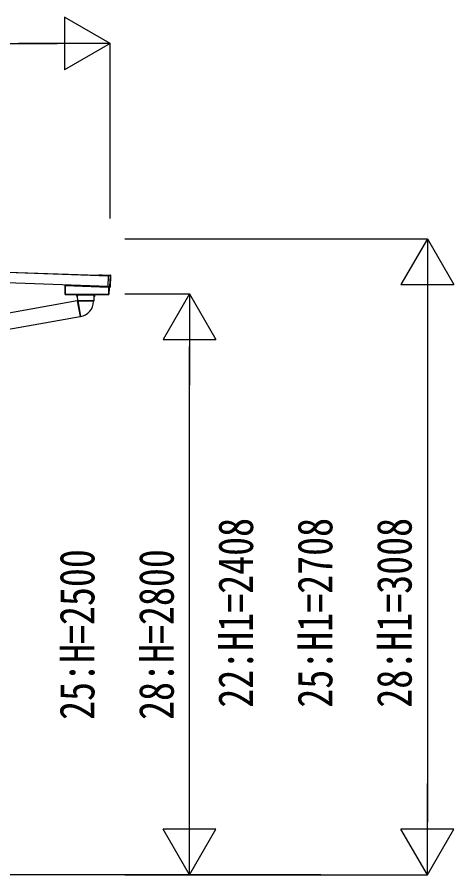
# Model space of a CAD drawing. Units: millimetres, scale not verified. Extents: x -16820 to 16820, y -11880 to 11880.
# Drawn here: x 3248 to 4900, y -7980 to -4733 of the extents above; entities that cross this region are included whole.
import ezdxf
from ezdxf.enums import TextEntityAlignment as Align

# ---------------------------------------------------------------- set-up
doc = ezdxf.new("R2010")
doc.units = ezdxf.units.MM
doc.header["$LTSCALE"] = 60
doc.layers.add('0-4_YKK_A1', color=4, linetype='Continuous')
doc.layers.add('0-5_YKK_D', color=6, linetype='Continuous')
doc.styles.add('ＭＳ ゴシック', font='')
doc.styles.get('ＭＳ ゴシック').set_extended_font_data('MS Gothic')

msp = doc.modelspace()

# ---------------------------------------------------------------- linework, layer by layer
at = {"layer": '0-4_YKK_A1'}
for p, q in [((3593.42, -5713.28), (-1401.59, -5538.85)), ((3593.44, -5712.78), (-1401.57, -5538.35)), ((3592.04, -5752.76), (-1403.22, -5578.32)), ((3559.7, -5710.46), (3557.7, -5710.39)), ((3559.77, -5708.46), (3559.7, -5710.46)), ((3593.48, -5711.64), (3559.7, -5710.46)), ((3559.77, -5708.46), (3597.24, -5709.77)), ((3564.14, -5710.72), (3564.21, -5708.72)), ((3570.14, -5710.93), (3570.21, -5708.93)), ((3570.21, -5708.93), (3580.2, -5709.28)), ((3580.13, -5711.28), (3580.2, -5709.28)), ((3580.2, -5709.28), (3586.2, -5709.49)), ((3586.13, -5711.49), (3586.2, -5709.49)), ((3586.2, -5709.49), (3599.69, -5709.96)), ((3593.44, -5712.71), (3593.43, -5712.78)), ((3593.45, -5712.37), (3593.47, -5711.69)), ((3593.45, -5712.37), (3593.45, -5712.37)), ((3593.47, -5711.74), (3593.48, -5711.39)), ((3593.47, -5711.69), (3593.47, -5711.64)), ((3593.47, -5711.69), (3593.47, -5711.69)), ((3593.47, -5711.74), (3600.71, -5712)), ((3594.68, -5711.44), (3593.48, -5711.39)), ((3593.48, -5711.39), (3593.48, -5711.39)), ((3594.68, -5711.44), (3593.48, -5711.39)), ((3594.69, -5709.78), (3594.65, -5710.88)), ((3594.68, -5711.44), (3594.68, -5711.44)), ((3595.29, -5711.35), (3595.28, -5711.42)), ((3595.29, -5711.35), (3601.18, -5711.55)), ((3597.19, -5711.41), (3597.24, -5709.77)), ((3597.24, -5709.77), (3599.24, -5709.84)), ((3599.24, -5709.84), (3599.18, -5711.48)), ((3599.24, -5709.84), (3601.74, -5709.93)), ((3599.26, -5753.55), (3600.69, -5712.5)), ((3601.19, -5712.51), (3599.76, -5753.57)), ((3601.67, -5712.07), (3600.2, -5754.04)), ((3600.71, -5712), (3600.69, -5712.5)), ((3600.71, -5712), (3601.18, -5711.55)), ((3601.19, -5754.44), (3602.7, -5710.96)), ((3601.67, -5712.07), (3601.19, -5712.51)), ((3601.22, -5752.04), (3602.58, -5713.06)), ((3429.21, -5747.07), (3429.21, -5783.25)), ((3429.56, -5782.9), (3429.56, -5747.08)), ((3429.58, -5749.4), (3429.58, -5782.88)), ((3429.58, -5749.4), (3429.96, -5749.42)), ((3429.86, -5747.1), (3429.86, -5749.1)), ((3430.26, -5749.12), (3429.88, -5749.1)), ((3429.96, -5749.42), (3430.26, -5749.42)), ((3429.96, -5749.42), (3429.96, -5782.5)), ((3430.08, -5748.9), (3430.08, -5747.1)), ((3430.26, -5749.42), (3430.27, -5749.12)), ((3430.27, -5749.12), (3593.07, -5754.8)), ((3430.43, -5748.92), (3430.73, -5748.93)), ((3430.43, -5748.92), (3430.73, -5748.92)), ((3430.73, -5748.92), (3430.73, -5747.13)), ((3592.58, -5754.59), (3430.73, -5748.93)), ((3592, -5753.8), (3591.99, -5754.15)), ((3591.99, -5754.15), (3593.19, -5754.19)), ((3591.99, -5754.15), (3591.99, -5754.15)), ((3591.99, -5754.15), (3593.19, -5754.19)), ((3599.24, -5754.05), (3592, -5753.8)), ((3592.02, -5753.3), (3599.26, -5753.55)), ((3592.59, -5754.17), (3592.58, -5754.59)), ((3592.88, -5754.6), (3592.58, -5754.59)), ((3592.88, -5754.6), (3592.89, -5754.18)), ((3595.09, -5754.87), (3593.07, -5754.8)), ((3593.13, -5754.44), (3593.16, -5753.64)), ((3593.17, -5754.81), (3593.19, -5754.19)), ((3600.67, -5754.92), (3593.17, -5754.66)), ((3593.19, -5754.19), (3593.19, -5754.19)), ((3593.79, -5754.25), (3593.79, -5754.32)), ((3599.68, -5754.53), (3593.79, -5754.32)), ((3594.79, -5782.89), (3595.76, -5755.2)), ((3595.73, -5756.47), (3594.81, -5782.91)), ((3595.09, -5754.87), (3595.08, -5755.17)), ((3595.47, -5754.89), (3595.09, -5754.87)), ((3595.14, -5783.26), (3596.08, -5756.48)), ((3595.38, -5755.18), (3595.76, -5755.2)), ((3595.72, -5756.17), (3595.79, -5756.17)), ((3596.08, -5756.48), (3595.73, -5756.47)), ((3598.12, -5754.93), (3595.91, -5754.85)), ((3599.26, -5753.55), (3599.24, -5754.05)), ((3599.68, -5754.53), (3599.24, -5754.05)), ((3599.76, -5753.57), (3599.26, -5753.55)), ((3599.76, -5753.57), (3600.2, -5754.04)), ((3475.51, -5807.49), (2694.63, -5945.18)), ((3429.21, -5783.25), (3429.56, -5782.9)), ((3429.86, -5783.2), (3429.51, -5783.55)), ((3429.51, -5783.55), (3474.77, -5783.55)), ((3429.56, -5782.9), (3429.58, -5782.9)), ((3429.96, -5782.5), (3429.58, -5782.88)), ((3429.86, -5783.18), (3429.86, -5783.2)), ((3474.77, -5783.2), (3429.86, -5783.2)), ((3429.88, -5783.18), (3430.26, -5782.8)), ((3429.88, -5783.18), (3594.49, -5783.18)), ((3430.26, -5782.5), (3429.96, -5782.5)), ((3594.12, -5782.5), (3430.26, -5782.5)), ((3475.57, -5785.12), (3473.42, -5785.91)), ((3473.42, -5785.91), (3473.42, -5789.56)), ((3473.42, -5785.91), (3473.48, -5785.91)), ((3473.42, -5789.56), (3475.66, -5790.37)), ((3473.42, -5789.56), (3473.48, -5789.56)), ((3473.55, -5788.64), (3473.55, -5786.82)), ((3474.77, -5783.68), (3474.77, -5783.18)), ((3474.77, -5783.68), (3539.77, -5783.68)), ((3474.92, -5784.12), (3474.92, -5783.68)), ((3474.92, -5784.12), (3474.92, -5784.62)), ((3474.92, -5784.12), (3539.92, -5784.12)), ((3474.92, -5784.62), (3475.06, -5784.62)), ((3475.51, -5807.49), (3485.96, -5866.77)), ((3475.57, -5785.12), (3475.7, -5785.12)), ((3475.66, -5790.37), (3475.93, -5805.65)), ((3475.7, -5785.12), (3475.92, -5785.12)), ((3477.52, -5808.55), (3475.75, -5808.86)), ((3475.88, -5789.46), (3475.82, -5786.02)), ((3538.92, -5785.12), (3475.92, -5785.12)), ((3475.93, -5805.65), (3476.98, -5807.21)), ((3475.93, -5805.65), (3538.91, -5805.65)), ((3477.31, -5807.36), (3487.74, -5866.51)), ((3482.28, -5807.61), (3537.59, -5807.61)), ((3537.53, -5809.23), (3537.59, -5807.61)), ((3537.59, -5807.61), (3538.91, -5805.65)), ((3538.91, -5805.65), (3539.18, -5790.37)), ((3538.92, -5785.12), (3539.14, -5785.12)), ((3538.96, -5789.46), (3539.03, -5786.02)), ((3539.14, -5785.12), (3539.27, -5785.12)), ((3539.18, -5790.37), (3541.42, -5789.56)), ((3541.42, -5785.91), (3539.27, -5785.12)), ((3539.77, -5783.68), (3539.77, -5783.18)), ((3594.51, -5783.2), (3539.77, -5783.2)), ((3539.77, -5783.55), (3594.84, -5783.55)), ((3539.79, -5784.62), (3539.92, -5784.62)), ((3539.92, -5784.12), (3539.92, -5783.68)), ((3539.92, -5784.12), (3539.92, -5784.62)), ((3541.29, -5788.64), (3541.29, -5786.82)), ((3541.36, -5785.91), (3541.42, -5785.91)), ((3541.36, -5789.56), (3541.42, -5789.56)), ((3541.42, -5789.56), (3541.42, -5785.91)), ((3594.12, -5782.5), (3594.12, -5782.8)), ((3594.12, -5782.8), (3594.49, -5783.18)), ((3594.79, -5782.89), (3594.42, -5782.51)), ((3594.51, -5783.2), (3594.51, -5783.18)), ((3594.84, -5783.55), (3594.51, -5783.2)), ((3594.79, -5782.91), (3594.81, -5782.91)), ((3594.81, -5782.91), (3595.14, -5783.26)), ((2705.09, -6004.46), (3485.96, -5866.77)), ((3485.72, -5865.39), (3487.49, -5865.08)), ((4396.36, -7980), (-2298.01, -7980))]:
    msp.add_line(p, q, dxfattribs=at)
for points in [[(3557.72, -5708.49), (3557.65, -5710.49), (3592.89, -5711.72)], [(3557.7, -5710.39), (3557.77, -5708.39), (3559.77, -5708.46)], [(3557.72, -5708.49), (3564.21, -5708.72), (3570.21, -5708.93)], [(3592, -5753.8), (3592.02, -5753.3), (3593.45, -5712.24), (3593.47, -5711.74)], [(3593.44, -5712.71), (3593.44, -5712.71), (3593.45, -5712.37)], [(3601.19, -5712.51), (3600.69, -5712.5), (3593.45, -5712.24)], [(3595.28, -5711.42), (3595.23, -5711.42), (3595.18, -5711.44)], [(3430.43, -5747.11), (3430.43, -5748.92), (3430.08, -5748.9)], [(3430.26, -5782.5), (3430.26, -5749.42), (3595.08, -5755.17), (3594.12, -5782.5)], [(3593.7, -5754.23), (3593.73, -5754.24), (3593.79, -5754.25)], [(3594.12, -5782.5), (3594.42, -5782.51), (3595.38, -5755.18), (3595.08, -5755.17)], [(3430.26, -5782.5), (3430.26, -5782.8), (3594.12, -5782.8)], [(3473.48, -5785.91), (3474.93, -5785.39), (3475.7, -5785.12)], [(3475.8, -5790.37), (3474.98, -5790.09), (3473.48, -5789.56)], [(3475.82, -5786.02), (3474.93, -5786.33), (3473.55, -5786.82)], [(3473.55, -5788.64), (3474.98, -5789.15), (3475.88, -5789.46)], [(3477.31, -5807.36), (3476.97, -5807.19), (3477, -5807.2)], [(3537.53, -5809.23), (3537.5, -5809.18), (3536.86, -5809.03), (3535.35, -5808.89), (3533.11, -5808.77), (3530.06, -5808.65), (3526.46, -5808.55), (3522.2, -5808.45), (3517.65, -5808.36), (3512.68, -5808.27), (3507.69, -5808.18), (3502.56, -5808.09), (3497.7, -5808), (3492.98, -5807.91), (3488.79, -5807.81), (3485.02, -5807.71), (3482.28, -5807.61)], [(3538.96, -5789.46), (3539.87, -5789.15), (3541.29, -5788.64)], [(3541.29, -5786.82), (3539.91, -5786.33), (3539.03, -5786.02)], [(3541.36, -5789.56), (3539.86, -5790.09), (3539.05, -5790.37)], [(3539.14, -5785.12), (3539.91, -5785.39), (3541.36, -5785.91)]]:
    msp.add_lwpolyline(points, dxfattribs=at)
for centre, radius, start, end in [((3594.92, -5707.43), 4.01, 266.55184, 273.90119), ((3599.59, -5712.96), 3, 358, 88), ((3600.69, -5712.5), 0.501, 358.24971, 87.75029), ((3601.71, -5710.93), 1, 358, 88), ((3430.26, -5749.42), 0.3, 88.05611, 180.04719), ((3430.26, -5749.42), 0.3, 88.19064, 179.87538), ((3430.26, -5749.42), 0.3, 90.16173, 180.04449), ((3430.26, -5749.28), 0.159, 86.02272, 89.97728), ((3593.08, -5754.6), 0.2, 178, 268), ((3593.17, -5757.9), 3.71, 81.82188, 89.76035), ((3595.08, -5755.17), 0.3, 357.94657, 87.94647), ((3598.22, -5751.93), 3, 268, 358), ((3599.25, -5753.55), 0.501, 268.24971, 357.75029), ((3600.69, -5754.42), 0.5, 268, 358), ((3429.86, -5782.9), 0.301, 180.24971, 269.75029), ((3430.26, -5782.5), 0.301, 180.24971, 269.75029), ((3470.81, -5786.57), 2.75, 354.81691, 13.99327), ((3469.9, -5788.82), 3.66, 348.38866, 2.80116), ((3475.92, -5784.12), 1, 180, 270), ((3475.92, -5784.62), 1, 180, 220.49583), ((3473.26, -5785.9), 2.56, 357.19737, 17.56812), ((3473.98, -5789.75), 1.92, 340.91849, 8.46572), ((3481.14, -5781.49), 26.14, 261.58885, 272.50926), ((3477.27, -5807.12), 60.3, 280, 358.00006), ((3538.92, -5784.12), 1, 270, 0), ((3541.46, -5789.69), 2.51, 174.83553, 195.78026), ((3540.94, -5785.81), 1.93, 159.00896, 186.22555), ((3538.92, -5784.62), 1, 319.50417, 0), ((3544.94, -5786.64), 3.66, 168.38866, 182.80116), ((3544.03, -5788.89), 2.75, 174.81691, 193.99327), ((3594.12, -5782.5), 0.301, 270.23913, 357.76087), ((3594.51, -5782.9), 0.301, 270.23913, 357.76087)]:
    msp.add_arc(centre, radius, start, end, dxfattribs=at)
for centre, major_axis, ratio, start_param, end_param in [((3594.68, -5711.4), (0.6, -0.021), 0.061163, 4.712389, 6.2831853), ((3595.28, -5711.65), (-0.01, -0.3), 0.998135, 3.1415927, 3.9540495), ((3601.16, -5712.05), (0.367, 0.342), 0.99628, 5.4996506, 7.06672), ((3429.88, -5749.4), (-0.3, 0.01), 0.998133, 4.7490956, 6.3180268), ((3429.88, -5748.9), (-0.2, 0.007), 0.998133, 1.607503, 3.1764341), ((3429.96, -5748.92), (0, 0.5), 0.061125, 3.1027435, 3.1394501), ((3430.26, -5748.92), (0.007, 0.2), 0.854479, 3.1782993, 4.712389), ((3430.26, -5748.92), (0.47, -0.016), 0.425228, 4.7490956, 6.2831853), ((3430.26, -5748.92), (-0.011, 0.2), 0.151815, 3.0913179, 3.1280246), ((3430.23, -5748.92), (0.201, -0.007), 0.992577, 6.2831853, 6.3180268), ((3430.23, -5748.92), (-0.501, 0.017), 0.998133, 3.1415927, 3.1764341), ((3593.08, -5754.6), (0.5, -0.017), 0.4, 3.1415927, 4.712389), ((3593.19, -5754.22), (0.6, -0.021), 0.061163, 6.2831853, 7.8539816), ((3593.8, -5754.02), (-0.01, -0.3), 0.998135, 5.4698757, 6.2831853), ((3595.46, -5755.19), (0.3, -0.01), 0.998135, 6.2831853, 7.8539816), ((3595.43, -5756.46), (-0.211, 0.226), 0.940706, 3.9575341, 4.2425381), ((3595.78, -5756.47), (0.3, -0.01), 0.998135, 0, 1.5707963), ((3599.7, -5754.03), (0.342, -0.367), 0.99628, 5.4996506, 7.06672), ((3429.51, -5783.25), (-0.213, -0.213), 0.99628, 5.4996506, 7.06672), ((3429.88, -5782.88), (0.213, 0.213), 0.99628, 2.358058, 3.9251274), ((3594.49, -5782.88), (-0.209, 0.217), 0.996405, 2.3754474, 3.9077379), ((3594.84, -5783.25), (0.209, -0.217), 0.996405, 5.5170401, 7.0493305)]:
    msp.add_ellipse(centre, major_axis=major_axis, ratio=ratio, start_param=start_param, end_param=end_param, dxfattribs=at)
at = {"layer": '0-5_YKK_D'}
for p, q in [((3600.07, -4833.2), (3426.86, -4733.2)), ((3426.86, -4733.2), (3426.86, -4933.2)), ((-1209.92, -4833.2), (3400.07, -4833.2)), ((3600.07, -4833.2), (3253.66, -4833.2)), ((3600.07, -4833.2), (3426.86, -4933.2)), ((3600.07, -5495.59), (3600.07, -4832.2)), ((3656.07, -5572.05), (4801.07, -5572.05)), ((4800.07, -5572.05), (4700.07, -5745.25)), ((4800.07, -5572.05), (4900.07, -5745.25)), ((4800.07, -5572.05), (4800.07, -5918.46)), ((4700.07, -5745.25), (4900.07, -5745.25)), ((4800.07, -5772.05), (4800.07, -7780)), ((3656.07, -5780), (3901.07, -5780)), ((3900.07, -5780), (3800.07, -5953.21)), ((3900.07, -5780), (4000.07, -5953.21)), ((3900.07, -5780), (3900.07, -6126.41)), ((3800.07, -5953.21), (4000.07, -5953.21)), ((3900.07, -7780), (3900.07, -5980)), ((3900.07, -7980), (3900.07, -7633.59)), ((4800.07, -7980), (4800.07, -7633.59)), ((3900.07, -7980), (3800.07, -7806.8)), ((4000.07, -7806.8), (3800.07, -7806.8)), ((3900.07, -7980), (4000.07, -7806.8)), ((4800.07, -7980), (4700.07, -7806.8)), ((4900.07, -7806.8), (4700.07, -7806.8)), ((4800.07, -7980), (4900.07, -7806.8)), ((3656.07, -7980), (3901.07, -7980)), ((3656.07, -7980), (4801.07, -7980))]:
    msp.add_line(p, q, dxfattribs=at)

# ---------------------------------------------------------------- texts
at = {"layer": '0-5_YKK_D', "style": 'ＭＳ ゴシック', "width": 0.8}
for s, p in [('22:H1=2408', (4180.07, -7347.22)), ('25:H1=2708', (4480.07, -7347.22)), ('28:H1=3008', (4780.07, -7347.22)), ('25:H=2500', (3580.07, -7393.6)), ('28:H=2800', (3880.07, -7393.6))]:
    msp.add_text(s, height=132, rotation=90, dxfattribs=at).set_placement(p, align=Align.BOTTOM_LEFT)

doc.saveas('drawing.dxf')
